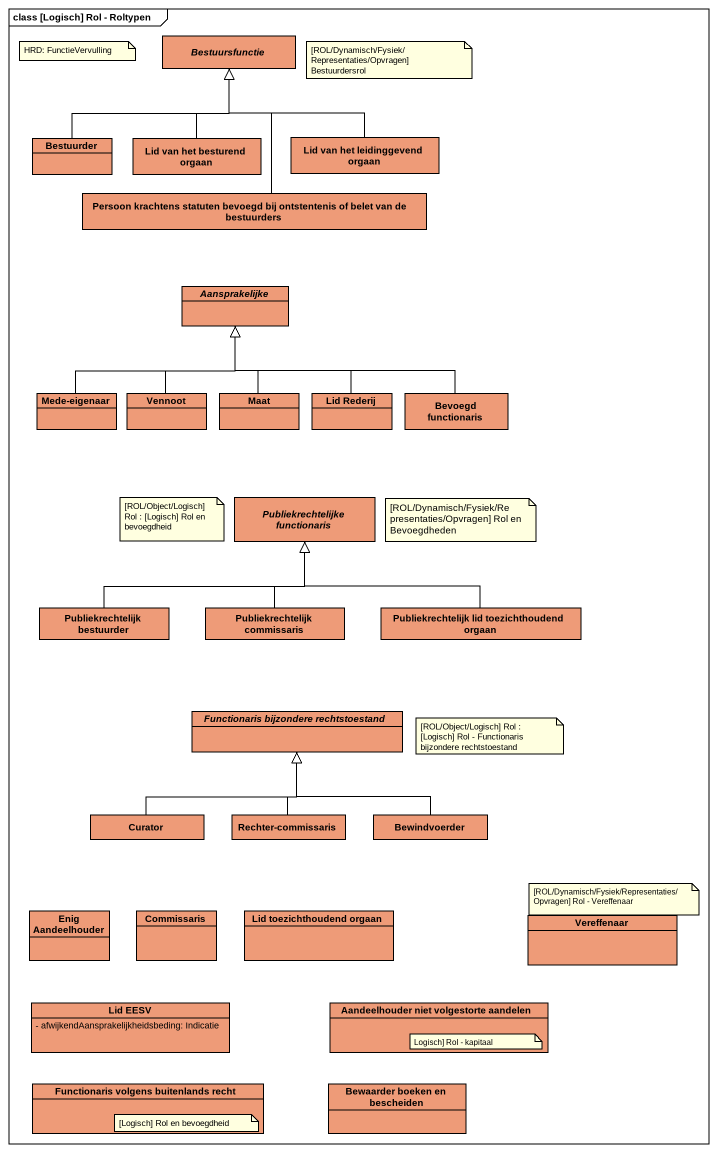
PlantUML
@startuml
mainframe class [Logisch] Rol - Roltypen
hide circle
hide empty members
skinparam classAttributeIconSize 0
abstract class Bestuursfunctie #EE9B78
class Bestuurder #EE9B78
class "Lid van het besturend orgaan" as Lid_van_het_besturend_orgaan #EE9B78
class "Lid van het leidinggevend orgaan" as Lid_van_het_leidinggevend #EE9B78
class "Persoon krachtens statuten bevoegd bij ontstentenis of belet van de bestuurders" as Persoon_krachtens_statuten #EE9B78
abstract class Aansprakelijke #EE9B78
class "Mede-eigenaar" as Mede_eigenaar #EE9B78
class Vennoot #EE9B78
class Maat #EE9B78
class "Lid Rederij" as Lid_Rederij #EE9B78
class "Bevoegd functionaris" as Bevoegd_functionaris #EE9B78
abstract class "Publiekrechtelijke functionaris" as Publiekrechtelijke #EE9B78
class "Publiekrechtelijk bestuurder" as Publiekrechtelijk_bestuurder #EE9B78
class "Publiekrechtelijk commissaris" as Publiekrechtelijk #EE9B78
class "Publiekrechtelijk lid toezichthoudend orgaan" as Publiekrechtelijk_lid #EE9B78
abstract class "Functionaris bijzondere rechtstoestand" as Functionaris_bijzondere #EE9B78
class Curator #EE9B78
class "Rechter-commissaris" as Rechter_commissaris #EE9B78
class Bewindvoerder #EE9B78
class "Enig Aandeelhouder" as Enig_Aandeelhouder #EE9B78
class Commissaris #EE9B78
class "Lid toezichthoudend orgaan" as Lid_toezichthoudend_orgaan #EE9B78
class Vereffenaar #EE9B78
class "Lid EESV" as Lid_EESV #EE9B78 {
  - afwijkendAansprakelijkheidsbeding: Indicatie
}
class "Aandeelhouder niet volgestorte aandelen" as Aandeelhouder_niet #EE9B78
class "Functionaris volgens buitenlands recht" as Functionaris_volgens #EE9B78
class "Bewaarder boeken en bescheiden" as Bewaarder_boeken_en #EE9B78
Bestuurder -up-|> Bestuursfunctie
Lid_van_het_besturend_orgaan -up-|> Bestuursfunctie
Lid_van_het_leidinggevend -up-|> Bestuursfunctie
Persoon_krachtens_statuten -up-|> Bestuursfunctie
Mede_eigenaar -up-|> Aansprakelijke
Vennoot -up-|> Aansprakelijke
Maat -up-|> Aansprakelijke
Lid_Rederij -up-|> Aansprakelijke
Bevoegd_functionaris -left-|> Aansprakelijke
Publiekrechtelijk_bestuurder -right-|> Publiekrechtelijke
Publiekrechtelijk -up-|> Publiekrechtelijke
Publiekrechtelijk_lid -left-|> Publiekrechtelijke
Curator -up-|> Functionaris_bijzondere
Rechter_commissaris -up-|> Functionaris_bijzondere
Bewindvoerder -up-|> Functionaris_bijzondere
note as N1
  HRD: FunctieVervulling
end note
note as N2
  [ROL/Dynamisch/Fysiek/Representaties/Opvragen] Bestuurdersrol
end note
note as N3
  [ROL/Object/Logisch] Rol : [Logisch] Rol en bevoegdheid
end note
note as N4
  [ROL/Dynamisch/Fysiek/Re presentaties/Opvragen] Rol en Bevoegdheden
end note
note as N5
  [ROL/Object/Logisch] Rol : [Logisch] Rol - Functionaris bijzondere rechtstoestand
end note
note as N6
  [ROL/Dynamisch/Fysiek/Representaties/Opvragen] Rol - Vereffenaar
end note
note as N7
  Logisch] Rol - kapitaal
end note
note as N8
  [Logisch] Rol en bevoegdheid
end note
@enduml
